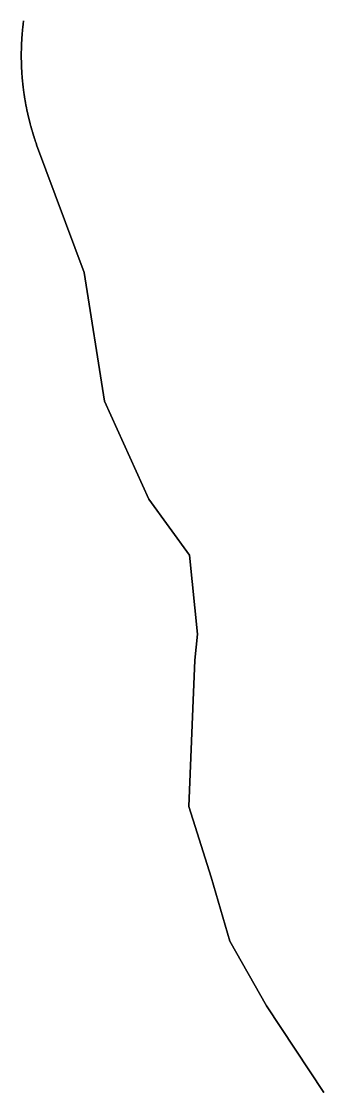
# Model space of a CAD drawing. Header units: inches. Extents: x 130170 to 284068, y 377793 to 804530.
# Drawn here: x 177809 to 178002, y 641007 to 641686 of the extents above; entities that cross this region are included whole.
import ezdxf

# ---------------------------------------------------------------- set-up
doc = ezdxf.new("R2010")
doc.units = ezdxf.units.IN
doc.header["$MEASUREMENT"] = 0
doc.layers.add('muni_il', color=7, linetype='Continuous')

msp = doc.modelspace()

# ---------------------------------------------------------------- linework, layer by layer
at = {"layer": 'muni_il'}
for points in [[(177810.48, 641686.27), (177810.44, 641685.98), (177810.41, 641685.69), (177810.37, 641685.4), (177810.33, 641685.11), (177810.3, 641684.82), (177810.26, 641684.53), (177810.23, 641684.24), (177810.19, 641683.95), (177810.16, 641683.66), (177810.13, 641683.37), (177810.09, 641683.08), (177810.06, 641682.79), (177810.03, 641682.5), (177810, 641682.21), (177809.97, 641681.91), (177809.94, 641681.62), (177809.91, 641681.33), (177809.88, 641681.04), (177809.85, 641680.75), (177809.82, 641680.46), (177809.79, 641680.17), (177809.77, 641679.88), (177809.74, 641679.59), (177809.71, 641679.29), (177809.69, 641679), (177809.66, 641678.71), (177809.64, 641678.42), (177809.61, 641678.13), (177809.59, 641677.84), (177809.57, 641677.55), (177809.54, 641677.25), (177809.52, 641676.96), (177809.5, 641676.67), (177809.48, 641676.38), (177809.46, 641676.09), (177809.44, 641675.8), (177809.42, 641675.5), (177809.4, 641675.21), (177809.38, 641674.92), (177809.36, 641674.63), (177809.34, 641674.34), (177809.33, 641674.05), (177809.31, 641673.75), (177809.29, 641673.46), (177809.28, 641673.17), (177809.26, 641672.88), (177809.25, 641672.59), (177809.23, 641672.29), (177809.22, 641672), (177809.21, 641671.71), (177809.19, 641671.42), (177809.18, 641671.12), (177809.17, 641670.83), (177809.16, 641670.54), (177809.15, 641670.25), (177809.14, 641669.96), (177809.13, 641669.66), (177809.12, 641669.37), (177809.11, 641669.08), (177809.1, 641668.79), (177809.09, 641668.49), (177809.09, 641668.2), (177809.08, 641667.91), (177809.07, 641667.62), (177809.07, 641667.33), (177809.06, 641667.03), (177809.06, 641666.74), (177809.05, 641666.45), (177809.05, 641666.16), (177809.05, 641665.86), (177809.04, 641665.57), (177809.04, 641665.28), (177809.04, 641664.99), (177809.04, 641664.69), (177809.04, 641664.4), (177809.04, 641664.11), (177809.04, 641663.82), (177809.04, 641663.52), (177809.04, 641663.23), (177809.04, 641662.94), (177809.05, 641662.65), (177809.05, 641662.35), (177809.05, 641662.06), (177809.06, 641661.77), (177809.06, 641661.48), (177809.07, 641661.18), (177809.07, 641660.89), (177809.08, 641660.6), (177809.08, 641660.31), (177809.09, 641660.02), (177809.1, 641659.72), (177809.11, 641659.43), (177809.12, 641659.14), (177809.12, 641658.85), (177809.13, 641658.55), (177809.14, 641658.26), (177809.15, 641657.97), (177809.16, 641657.68), (177809.18, 641657.38), (177809.19, 641657.09), (177809.2, 641656.8), (177809.21, 641656.51), (177809.23, 641656.22), (177809.24, 641655.92), (177809.26, 641655.63), (177809.27, 641655.34), (177809.29, 641655.05), (177809.3, 641654.76), (177809.32, 641654.46), (177809.34, 641654.17), (177809.35, 641653.88), (177809.37, 641653.59), (177809.39, 641653.3), (177809.41, 641653), (177809.43, 641652.71), (177809.45, 641652.42), (177809.47, 641652.13), (177809.49, 641651.84), (177809.51, 641651.55), (177809.53, 641651.25), (177809.56, 641650.96), (177809.58, 641650.67), (177809.6, 641650.38), (177809.63, 641650.09), (177809.65, 641649.8), (177809.68, 641649.51), (177809.7, 641649.21), (177809.73, 641648.92), (177809.76, 641648.63), (177809.78, 641648.34), (177809.81, 641648.05), (177809.84, 641647.76), (177809.87, 641647.47), (177809.9, 641647.18), (177809.93, 641646.89), (177809.96, 641646.6), (177809.99, 641646.3), (177810.02, 641646.01), (177810.05, 641645.72), (177810.08, 641645.43), (177810.11, 641645.14), (177810.15, 641644.85), (177810.18, 641644.56), (177810.21, 641644.27), (177810.25, 641643.98), (177810.28, 641643.69), (177810.32, 641643.4), (177810.36, 641643.11), (177810.39, 641642.82), (177810.43, 641642.53), (177810.47, 641642.24), (177810.51, 641641.95), (177810.54, 641641.66), (177810.58, 641641.37), (177810.62, 641641.08), (177810.66, 641640.79), (177810.7, 641640.5), (177810.74, 641640.21), (177810.79, 641639.92), (177810.83, 641639.63), (177810.87, 641639.34), (177810.91, 641639.05), (177810.96, 641638.76), (177811, 641638.48), (177811.05, 641638.19), (177811.09, 641637.9), (177811.14, 641637.61), (177811.18, 641637.32), (177811.23, 641637.03), (177811.28, 641636.74), (177811.32, 641636.45), (177811.37, 641636.17), (177811.42, 641635.88), (177811.47, 641635.59), (177811.52, 641635.3), (177811.57, 641635.01), (177811.62, 641634.72), (177811.67, 641634.44), (177811.72, 641634.15), (177811.77, 641633.86), (177811.83, 641633.57), (177811.88, 641633.29), (177811.93, 641633), (177811.99, 641632.71), (177812.04, 641632.42), (177812.1, 641632.14), (177812.15, 641631.85), (177812.21, 641631.56), (177812.27, 641631.28), (177812.32, 641630.99), (177812.38, 641630.7), (177812.44, 641630.42), (177812.5, 641630.13), (177812.56, 641629.84), (177812.62, 641629.56), (177812.68, 641629.27), (177812.74, 641628.98), (177812.8, 641628.7), (177812.86, 641628.41), (177812.92, 641628.13), (177812.98, 641627.84), (177813.05, 641627.55), (177813.11, 641627.27), (177813.17, 641626.98), (177813.24, 641626.7), (177813.3, 641626.41), (177813.37, 641626.13), (177813.43, 641625.84), (177813.5, 641625.56), (177813.57, 641625.27), (177813.63, 641624.99), (177813.7, 641624.71), (177813.77, 641624.42), (177813.84, 641624.14), (177813.91, 641623.85), (177813.98, 641623.57), (177814.05, 641623.28), (177814.12, 641623), (177814.19, 641622.72), (177814.26, 641622.43), (177814.33, 641622.15), (177814.41, 641621.87), (177814.48, 641621.58), (177814.55, 641621.3), (177814.63, 641621.02), (177814.7, 641620.74), (177814.78, 641620.45), (177814.85, 641620.17), (177814.93, 641619.89), (177815.01, 641619.61), (177815.08, 641619.32), (177815.16, 641619.04), (177815.24, 641618.76), (177815.32, 641618.48), (177815.4, 641618.2), (177815.48, 641617.92), (177815.56, 641617.63), (177815.64, 641617.35), (177815.72, 641617.07), (177815.8, 641616.79), (177815.88, 641616.51), (177815.96, 641616.23), (177816.05, 641615.95), (177816.13, 641615.67), (177816.21, 641615.39), (177816.3, 641615.11), (177816.38, 641614.83), (177816.47, 641614.55), (177816.55, 641614.27), (177816.64, 641613.99), (177816.73, 641613.71), (177816.82, 641613.43), (177816.9, 641613.15), (177816.99, 641612.88), (177817.08, 641612.6), (177817.17, 641612.32), (177817.26, 641612.04), (177817.35, 641611.76), (177817.44, 641611.48), (177817.53, 641611.21), (177817.62, 641610.93), (177817.71, 641610.65), (177817.81, 641610.37), (177817.9, 641610.1), (177817.99, 641609.82), (177818.09, 641609.54), (177818.18, 641609.27), (177818.28, 641608.99), (177818.37, 641608.71), (177818.47, 641608.44), (177818.56, 641608.16), (177818.66, 641607.88), (177818.84, 641607.38), (177849.16, 641525.89), (177862.19, 641443.96), (177890.46, 641381.46), (177916.35, 641345.81), (177921.51, 641295.57), (177919.76, 641278.93), (177918.51, 641248.09), (177915.98, 641185.68), (177921.31, 641168.92), (177930.31, 641140.6), (177942.17, 641099.83), (177965.47, 641058.59), (178002.05, 641003.53)], [(178002.05, 641003.53), (177965.47, 641058.59), (177942.17, 641099.83), (177930.31, 641140.6), (177921.31, 641168.92), (177915.98, 641185.68), (177918.51, 641248.09), (177919.76, 641278.93), (177921.51, 641295.57), (177916.35, 641345.81), (177890.46, 641381.46), (177862.19, 641443.96), (177849.16, 641525.89), (177818.84, 641607.38), (177818.66, 641607.88), (177818.56, 641608.16), (177818.47, 641608.44), (177818.37, 641608.71), (177818.28, 641608.99), (177818.18, 641609.27), (177818.09, 641609.54), (177817.99, 641609.82), (177817.9, 641610.1), (177817.81, 641610.37), (177817.71, 641610.65), (177817.62, 641610.93), (177817.53, 641611.21), (177817.44, 641611.48), (177817.35, 641611.76), (177817.26, 641612.04), (177817.17, 641612.32), (177817.08, 641612.6), (177816.99, 641612.88), (177816.9, 641613.15), (177816.82, 641613.43), (177816.73, 641613.71), (177816.64, 641613.99), (177816.55, 641614.27), (177816.47, 641614.55), (177816.38, 641614.83), (177816.3, 641615.11), (177816.21, 641615.39), (177816.13, 641615.67), (177816.05, 641615.95), (177815.96, 641616.23), (177815.88, 641616.51), (177815.8, 641616.79), (177815.72, 641617.07), (177815.64, 641617.35), (177815.56, 641617.63), (177815.48, 641617.92), (177815.4, 641618.2), (177815.32, 641618.48), (177815.24, 641618.76), (177815.16, 641619.04), (177815.08, 641619.32), (177815.01, 641619.61), (177814.93, 641619.89), (177814.85, 641620.17), (177814.78, 641620.45), (177814.7, 641620.74), (177814.63, 641621.02), (177814.55, 641621.3), (177814.48, 641621.58), (177814.41, 641621.87), (177814.33, 641622.15), (177814.26, 641622.43), (177814.19, 641622.72), (177814.12, 641623), (177814.05, 641623.28), (177813.98, 641623.57), (177813.91, 641623.85), (177813.84, 641624.14), (177813.77, 641624.42), (177813.7, 641624.71), (177813.63, 641624.99), (177813.57, 641625.27), (177813.5, 641625.56), (177813.43, 641625.84), (177813.37, 641626.13), (177813.3, 641626.41), (177813.24, 641626.7), (177813.17, 641626.98), (177813.11, 641627.27), (177813.05, 641627.55), (177812.98, 641627.84), (177812.92, 641628.13), (177812.86, 641628.41), (177812.8, 641628.7), (177812.74, 641628.98), (177812.68, 641629.27), (177812.62, 641629.56), (177812.56, 641629.84), (177812.5, 641630.13), (177812.44, 641630.42), (177812.38, 641630.7), (177812.32, 641630.99), (177812.27, 641631.28), (177812.21, 641631.56), (177812.15, 641631.85), (177812.1, 641632.14), (177812.04, 641632.42), (177811.99, 641632.71), (177811.93, 641633), (177811.88, 641633.29), (177811.83, 641633.57), (177811.77, 641633.86), (177811.72, 641634.15), (177811.67, 641634.44), (177811.62, 641634.72), (177811.57, 641635.01), (177811.52, 641635.3), (177811.47, 641635.59), (177811.42, 641635.88), (177811.37, 641636.17), (177811.32, 641636.45), (177811.28, 641636.74), (177811.23, 641637.03), (177811.18, 641637.32), (177811.14, 641637.61), (177811.09, 641637.9), (177811.05, 641638.19), (177811, 641638.48), (177810.96, 641638.76), (177810.91, 641639.05), (177810.87, 641639.34), (177810.83, 641639.63), (177810.79, 641639.92), (177810.74, 641640.21), (177810.7, 641640.5), (177810.66, 641640.79), (177810.62, 641641.08), (177810.58, 641641.37), (177810.54, 641641.66), (177810.51, 641641.95), (177810.47, 641642.24), (177810.43, 641642.53), (177810.39, 641642.82), (177810.36, 641643.11), (177810.32, 641643.4), (177810.28, 641643.69), (177810.25, 641643.98), (177810.21, 641644.27), (177810.18, 641644.56), (177810.15, 641644.85), (177810.11, 641645.14), (177810.08, 641645.43), (177810.05, 641645.72), (177810.02, 641646.01), (177809.99, 641646.3), (177809.96, 641646.6), (177809.93, 641646.89), (177809.9, 641647.18), (177809.87, 641647.47), (177809.84, 641647.76), (177809.81, 641648.05), (177809.78, 641648.34), (177809.76, 641648.63), (177809.73, 641648.92), (177809.7, 641649.21), (177809.68, 641649.51), (177809.65, 641649.8), (177809.63, 641650.09), (177809.6, 641650.38), (177809.58, 641650.67), (177809.56, 641650.96), (177809.53, 641651.25), (177809.51, 641651.55), (177809.49, 641651.84), (177809.47, 641652.13), (177809.45, 641652.42), (177809.43, 641652.71), (177809.41, 641653), (177809.39, 641653.3), (177809.37, 641653.59), (177809.35, 641653.88), (177809.34, 641654.17), (177809.32, 641654.46), (177809.3, 641654.76), (177809.29, 641655.05), (177809.27, 641655.34), (177809.26, 641655.63), (177809.24, 641655.92), (177809.23, 641656.22), (177809.21, 641656.51), (177809.2, 641656.8), (177809.19, 641657.09), (177809.18, 641657.38), (177809.16, 641657.68), (177809.15, 641657.97), (177809.14, 641658.26), (177809.13, 641658.55), (177809.12, 641658.85), (177809.12, 641659.14), (177809.11, 641659.43), (177809.1, 641659.72), (177809.09, 641660.02), (177809.08, 641660.31), (177809.08, 641660.6), (177809.07, 641660.89), (177809.07, 641661.18), (177809.06, 641661.48), (177809.06, 641661.77), (177809.05, 641662.06), (177809.05, 641662.35), (177809.05, 641662.65), (177809.04, 641662.94), (177809.04, 641663.23), (177809.04, 641663.52), (177809.04, 641663.82), (177809.04, 641664.11), (177809.04, 641664.4), (177809.04, 641664.69), (177809.04, 641664.99), (177809.04, 641665.28), (177809.04, 641665.57), (177809.05, 641665.86), (177809.05, 641666.16), (177809.05, 641666.45), (177809.06, 641666.74), (177809.06, 641667.03), (177809.07, 641667.33), (177809.07, 641667.62), (177809.08, 641667.91), (177809.09, 641668.2), (177809.09, 641668.49), (177809.1, 641668.79), (177809.11, 641669.08), (177809.12, 641669.37), (177809.13, 641669.66), (177809.14, 641669.96), (177809.15, 641670.25), (177809.16, 641670.54), (177809.17, 641670.83), (177809.18, 641671.12), (177809.19, 641671.42), (177809.21, 641671.71), (177809.22, 641672), (177809.23, 641672.29), (177809.25, 641672.59), (177809.26, 641672.88), (177809.28, 641673.17), (177809.29, 641673.46), (177809.31, 641673.75), (177809.33, 641674.05), (177809.34, 641674.34), (177809.36, 641674.63), (177809.38, 641674.92), (177809.4, 641675.21), (177809.42, 641675.5), (177809.44, 641675.8), (177809.46, 641676.09), (177809.48, 641676.38), (177809.5, 641676.67), (177809.52, 641676.96), (177809.54, 641677.25), (177809.57, 641677.55), (177809.59, 641677.84), (177809.61, 641678.13), (177809.64, 641678.42), (177809.66, 641678.71), (177809.69, 641679), (177809.71, 641679.29), (177809.74, 641679.59), (177809.77, 641679.88), (177809.79, 641680.17), (177809.82, 641680.46), (177809.85, 641680.75), (177809.88, 641681.04), (177809.91, 641681.33), (177809.94, 641681.62), (177809.97, 641681.91), (177810, 641682.21), (177810.03, 641682.5), (177810.06, 641682.79), (177810.09, 641683.08), (177810.13, 641683.37), (177810.16, 641683.66), (177810.19, 641683.95), (177810.23, 641684.24), (177810.26, 641684.53), (177810.3, 641684.82), (177810.33, 641685.11), (177810.37, 641685.4), (177810.41, 641685.69), (177810.44, 641685.98), (177810.48, 641686.27)]]:
    msp.add_lwpolyline(points, dxfattribs=at)

doc.saveas('drawing.dxf')
